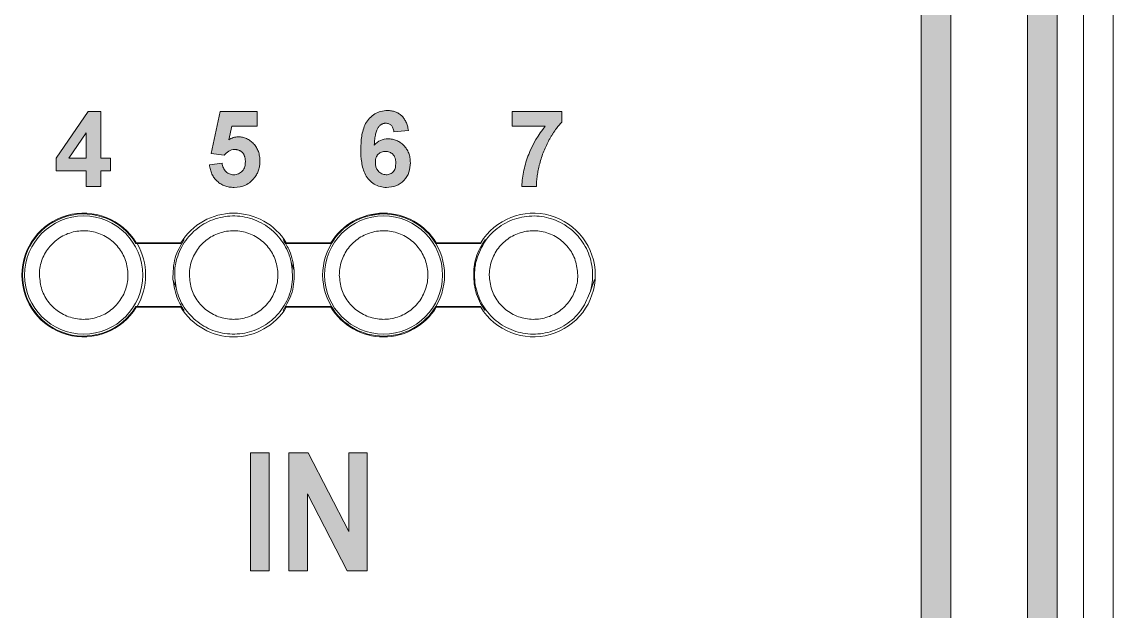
# Model space of a CAD drawing. Extents: x 222 to 1672, y 144 to 807.
# Drawn here: x 455.48 to 473.96, y 447.49 to 457.46 of the extents above; entities that cross this region are included whole.
import ezdxf

# ---------------------------------------------------------------- set-up
doc = ezdxf.new("R2010")
doc.units = 0
doc.header["$LTSCALE"] = 2
doc.header["$MEASUREMENT"] = 0
doc.layers.get('0').update_dxf_attribs({"linetype": 'CONTINUOUS'})
doc.layers.add('DIM', color=7, linetype='CONTINUOUS')

msp = doc.modelspace()

# ---------------------------------------------------------------- hatches: boundary and pattern name
at = {"layer": 'DIM', "lineweight": 5}
for points in [[(470.71272, 463.32772), (470.71272, 393.826), (468.46272, 391.576), (468.46272, 390.86889), (471.21272, 393.61889), (471.21272, 463.53483), (468.46272, 466.28483), (468.46272, 465.57772)], [(473.01272, 392.87331), (473.01272, 464.28042), (472.02082, 465.27231), (472.02082, 464.56521), (472.51272, 464.07331), (472.51272, 393.08042), (472.02082, 392.58852), (472.02082, 391.88141)], [(459.66363, 450.16788), (459.35194, 450.16788), (459.35194, 448.16788), (459.66363, 448.16788)], [(460.32678, 450.16788), (460.00129, 450.16788), (460.00129, 448.16788), (460.31298, 448.16788), (460.31298, 449.47226), (460.98912, 448.16788), (461.32597, 448.16788), (461.32597, 450.16788), (461.01428, 450.16788), (461.01428, 448.83225)]]:
    msp.add_hatch(color=256, dxfattribs=at).paths.add_polyline_path(points, flags=0)
h = msp.add_hatch(color=256, dxfattribs=at)
h.paths.add_polyline_path([(456.05649, 454.94028), (456.56686, 454.94028), (456.56686, 454.67686), (456.81381, 454.67686), (456.81381, 454.94028), (456.97845, 454.94028), (456.97845, 455.15431), (456.81381, 455.15431), (456.81381, 455.94456), (456.59953, 455.94456), (456.05649, 455.15353)], flags=0)
h.paths.add_polyline_path([(456.27308, 455.15431), (456.56686, 455.58184), (456.56686, 455.15431)], flags=0)
h = msp.add_hatch(color=256, dxfattribs=at)
edge = h.paths.add_edge_path(flags=0)
edge.add_spline(control_points=[(459.26293, 455.09488), (459.26219, 455.06689), (459.25995, 455.0388), (459.24539, 454.98474), (459.23236, 454.95901), (459.19517, 454.91779), (459.17158, 454.90143), (459.12042, 454.87888), (459.09203, 454.87492), (459.06383, 454.87442)], knot_values=[0, 0, 0, 0, 0.5, 0.5, 1, 1, 1.5, 1.5, 2, 2, 2, 2], weights=[1, 1, 1, 1, 1, 1, 1, 1, 1, 1], degree=3, periodic=0)
edge.add_spline(control_points=[(459.06383, 454.87442), (459.052, 454.87505), (459.02852, 454.87629), (458.99461, 454.88686), (458.96276, 454.90364), (458.93393, 454.92718), (458.9086, 454.95613), (458.88889, 454.9905), (458.87473, 455.02952), (458.87017, 455.05747), (458.86781, 455.07199)], knot_values=[0, 0, 0, 0, 0.23206092, 0.46093233, 0.69175846, 0.93641734, 1.18864753, 1.44403715, 1.71128784, 2, 2, 2, 2], weights=[1, 1, 1, 1, 1, 1, 1, 1, 1, 1, 1], degree=3, periodic=0)
edge.add_line((458.86781, 455.07199), (458.65378, 455.04421))
edge.add_spline(control_points=[(458.65378, 455.04421), (458.65576, 455.02993), (458.65965, 455.00183), (458.66968, 454.96123), (458.68187, 454.92269), (458.69718, 454.88648), (458.71514, 454.85239), (458.73611, 454.82071), (458.75956, 454.79105), (458.78616, 454.76422), (458.8148, 454.73967), (458.84593, 454.71852), (458.87895, 454.70038), (458.91407, 454.68573), (458.95123, 454.67436), (458.99031, 454.6662), (459.03154, 454.66117), (459.0597, 454.66066), (459.07412, 454.6604)], knot_values=[0, 0, 0, 0, 0.13730932, 0.27010898, 0.39803431, 0.52218711, 0.64428699, 0.76464056, 0.88384279, 1.0040409, 1.12405829, 1.24283117, 1.36205301, 1.48255908, 1.60482566, 1.73176314, 1.8626226, 2, 2, 2, 2], weights=[1, 1, 1, 1, 1, 1, 1, 1, 1, 1, 1, 1, 1, 1, 1, 1, 1, 1, 1], degree=3, periodic=0)
edge.add_spline(control_points=[(459.07412, 454.6604), (459.14068, 454.66216), (459.20772, 454.67204), (459.29713, 454.71395), (459.32561, 454.73238), (459.37628, 454.77464), (459.39791, 454.79971), (459.41882, 454.82555)], knot_values=[0, 0, 0, 0, 1, 1, 1.5, 1.5, 2, 2, 2, 2], weights=[1, 1, 1, 1, 1, 1, 1, 1], degree=3, periodic=0)
edge.add_spline(control_points=[(459.41882, 454.82555), (459.42613, 454.83563), (459.44065, 454.85567), (459.45897, 454.88768), (459.47488, 454.92053), (459.48775, 454.95444), (459.49749, 454.98952), (459.50479, 455.02543), (459.50889, 455.06255), (459.50955, 455.08758), (459.50989, 455.10028)], knot_values=[0, 0, 0, 0, 0.25330422, 0.50364289, 0.7496211, 0.99605739, 1.24091157, 1.49017645, 1.74139632, 2, 2, 2, 2], weights=[1, 1, 1, 1, 1, 1, 1, 1, 1, 1, 1], degree=3, periodic=0)
edge.add_spline(control_points=[(459.50989, 455.10028), (459.5095, 455.1153), (459.50876, 455.14473), (459.50395, 455.18789), (459.49536, 455.22881), (459.48389, 455.26776), (459.46866, 455.30438), (459.44996, 455.33874), (459.4283, 455.37122), (459.40323, 455.401), (459.37573, 455.42793), (459.34675, 455.4517), (459.31609, 455.47181), (459.28378, 455.4879), (459.25028, 455.50101), (459.21512, 455.50996), (459.17856, 455.5155), (459.15362, 455.51617), (459.141, 455.5165)], knot_values=[0, 0, 0, 0, 0.144959, 0.28407248, 0.41847736, 0.54809512, 0.67536617, 0.80054231, 0.92519197, 1.05151214, 1.17559168, 1.29619677, 1.41281678, 1.52867358, 1.64395541, 1.7593857, 1.87819387, 2, 2, 2, 2], weights=[1, 1, 1, 1, 1, 1, 1, 1, 1, 1, 1, 1, 1, 1, 1, 1, 1, 1, 1], degree=3, periodic=0)
edge.add_spline(control_points=[(459.141, 455.5165), (459.11309, 455.51523), (459.08548, 455.51202), (459.03186, 455.49538), (459.00684, 455.48242), (458.98254, 455.4684)], knot_values=[0, 0, 0, 0, 1, 1, 2, 2, 2, 2], weights=[1, 1, 1, 1, 1, 1], degree=3, periodic=0)
edge.add_line((458.98254, 455.4684), (459.03296, 455.6976))
edge.add_line((459.03296, 455.6976), (459.4605, 455.6976))
edge.add_line((459.4605, 455.6976), (459.4605, 455.94456))
edge.add_line((459.4605, 455.94456), (458.83488, 455.94456))
edge.add_line((458.83488, 455.94456), (458.68671, 455.23405))
edge.add_line((458.68671, 455.23405), (458.90228, 455.2037))
edge.add_spline(control_points=[(458.90228, 455.2037), (458.92526, 455.23084), (458.95068, 455.25656), (459.01143, 455.29235), (459.04657, 455.3012), (459.08209, 455.30248)], knot_values=[0, 0, 0, 0, 1, 1, 2, 2, 2, 2], weights=[1, 1, 1, 1, 1, 1], degree=3, periodic=0)
edge.add_spline(control_points=[(459.08209, 455.30248), (459.08862, 455.30236), (459.10147, 455.30214), (459.1202, 455.29935), (459.13816, 455.29563), (459.15515, 455.29006), (459.17089, 455.28232), (459.18603, 455.27373), (459.1999, 455.26294), (459.21313, 455.25095), (459.22499, 455.23709), (459.23496, 455.22137), (459.24395, 455.20438), (459.25058, 455.18548), (459.25655, 455.16521), (459.26011, 455.14317), (459.26255, 455.11955), (459.2628, 455.10329), (459.26293, 455.09488)], knot_values=[0, 0, 0, 0, 0.12527695, 0.24663802, 0.36294228, 0.47753108, 0.58878034, 0.69951631, 0.81119151, 0.92542463, 1.04226416, 1.16013242, 1.28241767, 1.41061652, 1.54410263, 1.68789156, 1.83850876, 2, 2, 2, 2], weights=[1, 1, 1, 1, 1, 1, 1, 1, 1, 1, 1, 1, 1, 1, 1, 1, 1, 1, 1], degree=3, periodic=0)
h = msp.add_hatch(color=256, dxfattribs=at)
edge = h.paths.add_edge_path(flags=0)
edge.add_spline(control_points=[(461.44632, 455.37605), (461.44759, 455.39407), (461.45002, 455.42851), (461.45509, 455.47769), (461.46142, 455.52208), (461.46914, 455.56172), (461.47764, 455.59679), (461.48765, 455.62709), (461.49869, 455.6528), (461.51158, 455.67378), (461.52537, 455.69117), (461.53961, 455.70607), (461.55478, 455.71859), (461.57048, 455.72901), (461.58702, 455.73703), (461.60433, 455.74272), (461.62228, 455.74654), (461.6346, 455.74684), (461.6408, 455.74699)], knot_values=[0, 0, 0, 0, 0.23452055, 0.44836898, 0.64190995, 0.81661822, 0.97272009, 1.11005132, 1.23068909, 1.33515407, 1.4287177, 1.51849394, 1.60232783, 1.68355501, 1.76274152, 1.84021042, 1.91970169, 2, 2, 2, 2], weights=[1, 1, 1, 1, 1, 1, 1, 1, 1, 1, 1, 1, 1, 1, 1, 1, 1, 1, 1], degree=3, periodic=0)
edge.add_spline(control_points=[(461.6408, 455.74699), (461.64993, 455.74657), (461.66752, 455.74575), (461.69262, 455.73891), (461.71488, 455.72732), (461.73468, 455.71136), (461.75114, 455.69017), (461.76386, 455.66405), (461.77315, 455.63311), (461.77626, 455.61072), (461.77791, 455.59882)], knot_values=[0, 0, 0, 0, 0.24338904, 0.4687318, 0.68771299, 0.90889421, 1.14186625, 1.39766025, 1.67991593, 2, 2, 2, 2], weights=[1, 1, 1, 1, 1, 1, 1, 1, 1, 1, 1], degree=3, periodic=0)
edge.add_line((461.77791, 455.59882), (462.02486, 455.62583))
edge.add_spline(control_points=[(462.02486, 455.62583), (462.02255, 455.63907), (462.01803, 455.66496), (462.00849, 455.70227), (461.99688, 455.73717), (461.98338, 455.76973), (461.96729, 455.7997), (461.94926, 455.82736), (461.9292, 455.85269), (461.90699, 455.87538), (461.883, 455.8955), (461.8574, 455.91305), (461.83045, 455.92811), (461.80169, 455.93989), (461.77163, 455.94956), (461.73988, 455.95605), (461.70669, 455.96041), (461.68403, 455.96082), (461.67244, 455.96102)], knot_values=[0, 0, 0, 0, 0.15023001, 0.29369135, 0.43011245, 0.56115599, 0.68724931, 0.80982791, 0.92990297, 1.04786222, 1.16422514, 1.27936534, 1.39436176, 1.5086648, 1.62630417, 1.74682616, 1.87049084, 2, 2, 2, 2], weights=[1, 1, 1, 1, 1, 1, 1, 1, 1, 1, 1, 1, 1, 1, 1, 1, 1, 1, 1], degree=3, periodic=0)
edge.add_spline(control_points=[(461.67244, 455.96102), (461.59618, 455.95923), (461.52002, 455.94337), (461.38967, 455.86417), (461.33636, 455.80693), (461.26533, 455.67386), (461.24572, 455.59923), (461.22236, 455.45187), (461.21917, 455.37695), (461.21815, 455.30171)], knot_values=[0, 0, 0, 0, 0.5, 0.5, 1, 1, 1.5, 1.5, 2, 2, 2, 2], weights=[1, 1, 1, 1, 1, 1, 1, 1, 1, 1], degree=3, periodic=0)
edge.add_spline(control_points=[(461.21815, 455.30171), (461.21886, 455.22867), (461.22225, 455.1559), (461.24481, 455.01188), (461.26365, 454.94052), (461.33183, 454.81101), (461.38389, 454.75527), (461.47639, 454.69804), (461.51055, 454.68326), (461.58098, 454.66437), (461.61729, 454.66142), (461.65392, 454.6604)], knot_values=[0, 0, 0, 0, 0.5, 0.5, 1, 1, 1.5, 1.5, 1.75, 1.75, 2, 2, 2, 2], weights=[1, 1, 1, 1, 1, 1, 1, 1, 1, 1, 1, 1], degree=3, periodic=0)
edge.add_spline(control_points=[(461.65392, 454.6604), (461.70876, 454.66164), (461.76382, 454.66894), (461.86522, 454.70823), (461.91134, 454.73997), (461.98702, 454.8198), (462.01586, 454.86765), (462.05086, 454.97086), (462.05653, 455.02462), (462.05779, 455.07919)], knot_values=[0, 0, 0, 0, 0.5, 0.5, 1, 1, 1.5, 1.5, 2, 2, 2, 2], weights=[1, 1, 1, 1, 1, 1, 1, 1, 1, 1], degree=3, periodic=0)
edge.add_spline(control_points=[(462.05779, 455.07919), (462.05744, 455.09378), (462.05675, 455.12229), (462.05154, 455.16407), (462.0428, 455.20367), (462.03077, 455.24145), (462.0146, 455.27686), (461.99568, 455.31062), (461.9727, 455.34195), (461.94666, 455.37097), (461.91832, 455.39732), (461.88826, 455.42038), (461.85688, 455.44017), (461.82369, 455.45579), (461.78932, 455.46821), (461.75362, 455.47738), (461.71641, 455.48248), (461.69115, 455.48321), (461.67836, 455.48358)], knot_values=[0, 0, 0, 0, 0.14134774, 0.27612706, 0.407144, 0.53377326, 0.65945611, 0.78372525, 0.90801938, 1.0351002, 1.16089831, 1.28236172, 1.40177077, 1.51956503, 1.63703073, 1.75530444, 1.87608123, 2, 2, 2, 2], weights=[1, 1, 1, 1, 1, 1, 1, 1, 1, 1, 1, 1, 1, 1, 1, 1, 1, 1, 1], degree=3, periodic=0)
edge.add_spline(control_points=[(461.67836, 455.48358), (461.63429, 455.4821), (461.59022, 455.47465), (461.51049, 455.43787), (461.47632, 455.40864), (461.44632, 455.37605)], knot_values=[0, 0, 0, 0, 1, 1, 2, 2, 2, 2], weights=[1, 1, 1, 1, 1, 1], degree=3, periodic=0)
edge = h.paths.add_edge_path(flags=0)
edge.add_spline(control_points=[(461.81084, 455.06659), (461.8099, 455.0187), (461.80437, 454.96773), (461.75989, 454.91226), (461.74023, 454.89754), (461.69614, 454.87855), (461.67279, 454.87549), (461.64903, 454.87442)], knot_values=[0, 0, 0, 0, 1, 1, 1.5, 1.5, 2, 2, 2, 2], weights=[1, 1, 1, 1, 1, 1, 1, 1], degree=3, periodic=0)
edge.add_spline(control_points=[(461.64903, 454.87442), (461.62276, 454.87577), (461.59642, 454.88025), (461.54964, 454.90338), (461.52856, 454.91955), (461.47673, 454.97931), (461.4657, 455.03272), (461.4651, 455.08485)], knot_values=[0, 0, 0, 0, 0.5, 0.5, 1, 1, 2, 2, 2, 2], weights=[1, 1, 1, 1, 1, 1, 1, 1], degree=3, periodic=0)
edge.add_spline(control_points=[(461.4651, 455.08485), (461.46524, 455.09223), (461.46552, 455.1066), (461.46784, 455.12743), (461.47168, 455.14689), (461.47704, 455.16492), (461.48398, 455.18165), (461.49287, 455.19677), (461.50281, 455.21085), (461.51829, 455.22714), (461.54031, 455.24416), (461.56994, 455.25892), (461.60244, 455.26815), (461.62504, 455.26908), (461.63668, 455.26955)], knot_values=[0, 0, 0, 0, 0.15552371, 0.30281719, 0.44105028, 0.5731328, 0.69867298, 0.8217431, 0.94212988, 1.06104248, 1.29421425, 1.52456729, 1.75520374, 2, 2, 2, 2], weights=[1, 1, 1, 1, 1, 1, 1, 1, 1, 1, 1, 1, 1, 1, 1], degree=3, periodic=0)
edge.add_spline(control_points=[(461.63668, 455.26955), (461.64867, 455.269), (461.67199, 455.26793), (461.70525, 455.25834), (461.73529, 455.24277), (461.75754, 455.22507), (461.7729, 455.2076), (461.78323, 455.19274), (461.79175, 455.17588), (461.79896, 455.15749), (461.80429, 455.13718), (461.8081, 455.11524), (461.81043, 455.0915), (461.8107, 455.07508), (461.81084, 455.06659)], knot_values=[0, 0, 0, 0, 0.2367767, 0.46080256, 0.67864919, 0.90314382, 1.01857273, 1.13814422, 1.26034842, 1.39145551, 1.52854432, 1.67502822, 1.8319083, 2, 2, 2, 2], weights=[1, 1, 1, 1, 1, 1, 1, 1, 1, 1, 1, 1, 1, 1, 1], degree=3, periodic=0)
h = msp.add_hatch(color=256, dxfattribs=at)
edge = h.paths.add_edge_path(flags=0)
edge.add_line((463.94715, 454.67686), (464.1941, 454.67686))
edge.add_spline(control_points=[(464.1941, 454.67686), (464.19427, 454.69127), (464.1946, 454.72053), (464.19687, 454.76517), (464.20143, 454.81113), (464.20731, 454.85867), (464.21501, 454.90758), (464.22461, 454.95792), (464.23596, 455.00964), (464.25335, 455.08036), (464.27908, 455.1686), (464.31667, 455.27217), (464.36078, 455.37264), (464.40247, 455.45347), (464.43814, 455.51535), (464.46464, 455.55909), (464.49076, 455.60021), (464.51742, 455.63818), (464.54343, 455.6737), (464.5696, 455.70624), (464.59539, 455.73623), (464.6134, 455.75455), (464.62216, 455.76346)], knot_values=[0, 0, 0, 0, 0.07249061, 0.14722772, 0.22479992, 0.30479951, 0.38821155, 0.47384005, 0.56260945, 0.65458454, 0.84025186, 1.02476779, 1.20848561, 1.39198446, 1.48204446, 1.56779785, 1.64929569, 1.72708713, 1.80112112, 1.87078892, 1.93714536, 2, 2, 2, 2], weights=[1, 1, 1, 1, 1, 1, 1, 1, 1, 1, 1, 1, 1, 1, 1, 1, 1, 1, 1, 1, 1, 1, 1], degree=3, periodic=0)
edge.add_line((464.62216, 455.76346), (464.62216, 455.94456))
edge.add_line((464.62216, 455.94456), (463.78251, 455.94456))
edge.add_line((463.78251, 455.94456), (463.78251, 455.6976))
edge.add_line((463.78251, 455.6976), (464.34253, 455.6976))
edge.add_spline(control_points=[(464.34253, 455.6976), (464.2254, 455.55253), (464.1314, 455.39386), (464.02876, 455.13348), (464.00095, 455.0447), (463.96086, 454.86239), (463.95065, 454.77004), (463.94715, 454.67686)], knot_values=[0, 0, 0, 0, 1, 1, 1.5, 1.5, 2, 2, 2, 2], weights=[1, 1, 1, 1, 1, 1, 1, 1], degree=3, periodic=0)

# ---------------------------------------------------------------- linework, layer by layer
at = {"linetype": 'Continuous', "lineweight": 5}
for p, q in [((473.46272, 380.57686), (473.46272, 476.57686)), ((473.96272, 476.57686), (473.96272, 380.57686)), ((473.01272, 392.87331), (473.01272, 464.28042)), ((472.51272, 464.07331), (472.51272, 393.08041)), ((471.21272, 393.61889), (471.21272, 463.53483)), ((470.71272, 463.32773), (470.71272, 393.826)), ((456.05649, 455.15353), (456.59953, 455.94456)), ((456.59953, 455.94456), (456.81381, 455.94456)), ((456.81381, 455.94456), (456.81381, 455.15431)), ((458.68671, 455.23405), (458.83488, 455.94456)), ((458.83488, 455.94456), (459.4605, 455.94456)), ((459.4605, 455.94456), (459.4605, 455.6976)), ((463.78251, 455.94456), (464.62216, 455.94456)), ((463.78251, 455.6976), (463.78251, 455.94456)), ((464.62216, 455.94456), (464.62216, 455.76346)), ((459.03296, 455.6976), (458.98254, 455.4684)), ((459.4605, 455.6976), (459.03296, 455.6976)), ((464.34253, 455.6976), (463.78251, 455.6976)), ((456.56686, 455.58185), (456.27308, 455.15431)), ((456.56686, 455.15431), (456.56686, 455.58185)), ((462.02486, 455.62583), (461.77791, 455.59882)), ((456.05649, 454.94028), (456.05649, 455.15353)), ((456.27308, 455.15431), (456.56686, 455.15431)), ((456.81381, 455.15431), (456.97845, 455.15431)), ((456.97845, 455.15431), (456.97845, 454.94028)), ((458.90228, 455.2037), (458.68671, 455.23405)), ((456.56686, 454.94028), (456.05649, 454.94028)), ((456.56686, 454.67686), (456.56686, 454.94028)), ((456.97845, 454.94028), (456.81381, 454.94028)), ((456.81381, 454.94028), (456.81381, 454.67686)), ((458.65378, 455.04421), (458.86781, 455.07199)), ((456.81381, 454.67686), (456.56686, 454.67686)), ((464.1941, 454.67686), (463.94715, 454.67686)), ((461.60438, 454.22675), (461.39282, 454.18467)), ((457.40884, 453.71059), (458.17827, 453.71059)), ((458.17091, 453.72368), (457.4162, 453.72368)), ((459.94884, 453.71059), (460.71827, 453.71059)), ((460.71091, 453.72368), (459.9562, 453.72368)), ((460.76169, 453.77673), (460.76462, 453.77673)), ((462.44414, 453.77673), (462.44543, 453.77673)), ((462.48884, 453.71059), (463.25827, 453.71059)), ((463.25091, 453.72368), (462.4962, 453.72368)), ((460.04016, 453.39546), (460.09238, 453.25158)), ((463.18184, 453.44784), (463.13765, 453.31902)), ((458.03637, 453.10189), (458.0886, 452.95795)), ((465.17465, 453.10311), (465.10692, 452.90557)), ((458.17827, 452.64314), (457.40884, 452.64314)), ((457.4162, 452.63004), (458.17091, 452.63004)), ((460.71827, 452.64314), (459.94884, 452.64314)), ((459.9562, 452.63004), (460.71091, 452.63004)), ((460.76462, 452.57673), (460.76187, 452.57673)), ((462.44414, 452.57673), (462.44525, 452.57673)), ((463.25827, 452.64314), (462.48884, 452.64314)), ((462.4962, 452.63004), (463.25091, 452.63004)), ((459.35194, 450.16788), (459.66363, 450.16788)), ((459.35194, 448.16788), (459.35194, 450.16788)), ((459.66363, 450.16788), (459.66363, 448.16788)), ((460.00129, 450.16788), (460.32678, 450.16788)), ((460.00129, 448.16788), (460.00129, 450.16788)), ((460.32678, 450.16788), (461.01428, 448.83225)), ((461.01428, 450.16788), (461.32597, 450.16788)), ((461.01428, 448.83225), (461.01428, 450.16788)), ((461.32597, 450.16788), (461.32597, 448.16788)), ((460.98912, 448.16788), (460.31298, 449.47226)), ((460.31298, 449.47226), (460.31298, 448.16788)), ((459.66363, 448.16788), (459.35194, 448.16788)), ((460.31298, 448.16788), (460.00129, 448.16788)), ((461.32597, 448.16788), (460.98912, 448.16788))]:
    msp.add_line(p, q, dxfattribs=at)
at = {"linetype": 'Continuous', "lineweight": 5, "flags": 128}
for points in [[(457.40884, 453.71059), (457.41391, 453.7196), (457.4162, 453.72368)], [(460.71827, 453.71059), (460.7132, 453.7196), (460.71091, 453.72368)], [(462.48884, 453.71059), (462.49391, 453.7196), (462.4962, 453.72368)], [(457.40884, 452.64314), (457.41391, 452.63413), (457.4162, 452.63004)], [(460.71827, 452.64314), (460.7132, 452.63413), (460.71091, 452.63004)], [(462.48884, 452.64314), (462.49391, 452.63413), (462.4962, 452.63004)]]:
    msp.add_lwpolyline(points, dxfattribs=at)
at = {"linetype": 'Continuous', "lineweight": 5}
for centre in [(456.52438, 453.1767), (461.60438, 453.1767)]:
    msp.add_circle(centre, 1, dxfattribs=at)
for centre, radius, start, end in [((456.52356, 453.17686), 1.04682, 31.490802, 328.509198), ((456.52356, 453.17686), 1.03373, 31.085274, 328.914726), ((459.06356, 453.17686), 1.04682, 31.490802, 148.509198), ((461.60356, 453.17686), 1.04682, 31.490802, 148.509198), ((461.60356, 453.17686), 1.03373, 31.085274, 148.914726), ((464.14356, 453.17686), 1.04682, 211.490802, 148.509198), ((456.52438, 453.17673), 1.05, 329.456713, 30.559537), ((461.60438, 453.17673), 1.03208, 144.454517, 215.545483), ((461.60438, 453.17673), 1.03208, 324.454517, 35.545483), ((459.06356, 453.17686), 1.04682, 211.490802, 328.509198), ((461.60356, 453.17686), 1.04682, 211.490802, 328.509198), ((461.60356, 453.17686), 1.03373, 211.085274, 328.914726)]:
    msp.add_arc(centre, radius, start, end, dxfattribs=at)
for points, knots in [([(461.21815, 455.30171), (461.21917, 455.37695), (461.22236, 455.45187), (461.24572, 455.59923), (461.26533, 455.67386), (461.33636, 455.80693), (461.38967, 455.86417), (461.52002, 455.94337), (461.59618, 455.95923), (461.67244, 455.96102)], [0, 0, 0, 0, 0.25, 0.25, 0.5, 0.5, 0.75, 0.75, 1, 1, 1, 1]), ([(461.67244, 455.96102), (461.68403, 455.96082), (461.70669, 455.96041), (461.73988, 455.95605), (461.77163, 455.94956), (461.80169, 455.93989), (461.83045, 455.92811), (461.8574, 455.91305), (461.883, 455.8955), (461.90699, 455.87538), (461.9292, 455.85269), (461.94926, 455.82736), (461.96729, 455.7997), (461.98338, 455.76973), (461.99688, 455.73717), (462.00849, 455.70227), (462.01803, 455.66496), (462.02255, 455.63907), (462.02486, 455.62583)], [0, 0, 0, 0, 0.06475458, 0.12658692, 0.18684792, 0.2456676, 0.30281912, 0.36031733, 0.41788743, 0.47606889, 0.53504851, 0.59508605, 0.65637534, 0.71942201, 0.78494377, 0.85315433, 0.92488499, 1, 1, 1, 1]), ([(461.6408, 455.74699), (461.6346, 455.74684), (461.62228, 455.74654), (461.60433, 455.74272), (461.58702, 455.73703), (461.57048, 455.72901), (461.55478, 455.71859), (461.53961, 455.70607), (461.52537, 455.69117), (461.51158, 455.67378), (461.49869, 455.6528), (461.48765, 455.62709), (461.47764, 455.59679), (461.46914, 455.56172), (461.46142, 455.52208), (461.45509, 455.47769), (461.45002, 455.42851), (461.44759, 455.39407), (461.44632, 455.37605)], [0, 0, 0, 0, 0.04014915, 0.07989479, 0.11862924, 0.1582225, 0.19883608, 0.24075303, 0.28564115, 0.33242297, 0.38465546, 0.44497434, 0.51363996, 0.59169089, 0.67904503, 0.77581551, 0.88273972, 1, 1, 1, 1]), ([(461.77791, 455.59882), (461.77626, 455.61072), (461.77315, 455.63311), (461.76386, 455.66405), (461.75114, 455.69017), (461.73468, 455.71136), (461.71488, 455.72732), (461.69262, 455.73891), (461.66752, 455.74575), (461.64993, 455.74657), (461.6408, 455.74699)], [0, 0, 0, 0, 0.16004203, 0.30116987, 0.42906688, 0.5455529, 0.65614351, 0.7656341, 0.87830548, 1, 1, 1, 1]), ([(463.94715, 454.67686), (463.95065, 454.77004), (463.96086, 454.86239), (464.00095, 455.0447), (464.02876, 455.13348), (464.1314, 455.39386), (464.2254, 455.55253), (464.34253, 455.6976)], [0, 0, 0, 0, 0.25, 0.25, 0.5, 0.5, 1, 1, 1, 1]), ([(464.62216, 455.76346), (464.6134, 455.75455), (464.59539, 455.73623), (464.5696, 455.70624), (464.54343, 455.6737), (464.51742, 455.63818), (464.49076, 455.60021), (464.46464, 455.55909), (464.43814, 455.51535), (464.40247, 455.45347), (464.36078, 455.37264), (464.31667, 455.27217), (464.27908, 455.1686), (464.25335, 455.08036), (464.23596, 455.00964), (464.22461, 454.95792), (464.21501, 454.90758), (464.20731, 454.85867), (464.20143, 454.81113), (464.19687, 454.76517), (464.1946, 454.72053), (464.19427, 454.69127), (464.1941, 454.67686)], [0, 0, 0, 0, 0.03142732, 0.06460554, 0.09943944, 0.13645644, 0.17535216, 0.21610108, 0.25897777, 0.30400777, 0.3957572, 0.4876161, 0.57987407, 0.67270773, 0.71869527, 0.76307998, 0.80589422, 0.84760024, 0.88760004, 0.92638614, 0.96375469, 1, 1, 1, 1]), ([(458.98254, 455.4684), (459.00684, 455.48242), (459.03186, 455.49538), (459.08548, 455.51202), (459.11309, 455.51523), (459.141, 455.5165)], [0, 0, 0, 0, 0.5, 0.5, 1, 1, 1, 1]), ([(459.141, 455.5165), (459.15362, 455.51617), (459.17856, 455.5155), (459.21512, 455.50996), (459.25028, 455.50101), (459.28378, 455.4879), (459.31609, 455.47181), (459.34675, 455.4517), (459.37573, 455.42793), (459.40323, 455.401), (459.4283, 455.37122), (459.44996, 455.33874), (459.46866, 455.30438), (459.48389, 455.26776), (459.49536, 455.22881), (459.50395, 455.18789), (459.50876, 455.14473), (459.5095, 455.1153), (459.50989, 455.10028)], [0, 0, 0, 0, 0.06090307, 0.12030715, 0.1780223, 0.23566321, 0.29359161, 0.35190161, 0.41220416, 0.47424393, 0.53740402, 0.59972884, 0.66231691, 0.72595244, 0.79076132, 0.85796376, 0.9275205, 1, 1, 1, 1]), ([(461.44632, 455.37605), (461.47632, 455.40864), (461.51049, 455.43787), (461.59022, 455.47465), (461.63429, 455.4821), (461.67836, 455.48358)], [0, 0, 0, 0, 0.5, 0.5, 1, 1, 1, 1]), ([(461.67836, 455.48358), (461.69115, 455.48321), (461.71641, 455.48248), (461.75362, 455.47738), (461.78932, 455.46821), (461.82369, 455.45579), (461.85688, 455.44017), (461.88826, 455.42038), (461.91832, 455.39732), (461.94666, 455.37097), (461.9727, 455.34195), (461.99568, 455.31062), (462.0146, 455.27686), (462.03077, 455.24145), (462.0428, 455.20367), (462.05154, 455.16407), (462.05675, 455.12229), (462.05744, 455.09378), (462.05779, 455.07919)], [0, 0, 0, 0, 0.06195938, 0.12234778, 0.18148464, 0.24021749, 0.29911462, 0.35881914, 0.41955084, 0.4824499, 0.54599031, 0.60813738, 0.67027195, 0.73311337, 0.796428, 0.86193647, 0.92932613, 1, 1, 1, 1]), ([(459.08209, 455.30248), (459.04657, 455.3012), (459.01143, 455.29235), (458.95068, 455.25656), (458.92526, 455.23084), (458.90228, 455.2037)], [0, 0, 0, 0, 0.5, 0.5, 1, 1, 1, 1]), ([(459.26293, 455.09488), (459.2628, 455.10329), (459.26255, 455.11955), (459.26011, 455.14317), (459.25655, 455.16521), (459.25058, 455.18548), (459.24395, 455.20438), (459.23496, 455.22137), (459.22499, 455.23709), (459.21313, 455.25095), (459.1999, 455.26294), (459.18603, 455.27373), (459.17089, 455.28232), (459.15515, 455.29006), (459.13816, 455.29563), (459.1202, 455.29935), (459.10147, 455.30214), (459.08862, 455.30236), (459.08209, 455.30248)], [0, 0, 0, 0, 0.08074562, 0.15605422, 0.22794869, 0.29469174, 0.35879116, 0.41993379, 0.47886792, 0.53728769, 0.59440424, 0.65024184, 0.70560983, 0.76123446, 0.81852886, 0.87668099, 0.93736153, 1, 1, 1, 1]), ([(461.65392, 454.6604), (461.61729, 454.66142), (461.58098, 454.66437), (461.51055, 454.68326), (461.47639, 454.69804), (461.38389, 454.75527), (461.33183, 454.81101), (461.26365, 454.94052), (461.24481, 455.01188), (461.22225, 455.1559), (461.21886, 455.22867), (461.21815, 455.30171)], [0, 0, 0, 0, 0.125, 0.125, 0.25, 0.25, 0.5, 0.5, 0.75, 0.75, 1, 1, 1, 1]), ([(461.63668, 455.26955), (461.62504, 455.26908), (461.60244, 455.26815), (461.56994, 455.25892), (461.54031, 455.24416), (461.51829, 455.22714), (461.50281, 455.21085), (461.49287, 455.19677), (461.48398, 455.18165), (461.47704, 455.16492), (461.47168, 455.14689), (461.46784, 455.12743), (461.46552, 455.1066), (461.46524, 455.09223), (461.4651, 455.08485)], [0, 0, 0, 0, 0.12239813, 0.23771636, 0.35289287, 0.46947876, 0.52893506, 0.58912845, 0.65066351, 0.7134336, 0.77947486, 0.84859141, 0.92223814, 1, 1, 1, 1]), ([(461.81084, 455.06659), (461.8107, 455.07508), (461.81043, 455.0915), (461.8081, 455.11524), (461.80429, 455.13718), (461.79896, 455.15749), (461.79175, 455.17588), (461.78323, 455.19274), (461.7729, 455.2076), (461.75754, 455.22507), (461.73529, 455.24277), (461.70525, 455.25834), (461.67199, 455.26793), (461.64867, 455.269), (461.63668, 455.26955)], [0, 0, 0, 0, 0.08404585, 0.16248589, 0.23572784, 0.30427225, 0.36982579, 0.43092789, 0.49071364, 0.54842809, 0.66067541, 0.76959872, 0.88161165, 1, 1, 1, 1]), ([(459.07412, 454.6604), (459.0597, 454.66066), (459.03154, 454.66117), (458.99031, 454.6662), (458.95123, 454.67436), (458.91407, 454.68573), (458.87895, 454.70038), (458.84593, 454.71852), (458.8148, 454.73967), (458.78616, 454.76422), (458.75956, 454.79105), (458.73611, 454.82071), (458.71514, 454.85239), (458.69718, 454.88648), (458.68187, 454.92269), (458.66968, 454.96123), (458.65965, 455.00183), (458.65576, 455.02993), (458.65378, 455.04421)], [0, 0, 0, 0, 0.0686887, 0.13411843, 0.19758717, 0.25872046, 0.31897349, 0.37858441, 0.43797085, 0.49797955, 0.5580786, 0.61767972, 0.67785651, 0.73890644, 0.80098284, 0.86494551, 0.93134534, 1, 1, 1, 1]), ([(458.86781, 455.07199), (458.87017, 455.05747), (458.87473, 455.02952), (458.88889, 454.9905), (458.9086, 454.95613), (458.93393, 454.92718), (458.96276, 454.90364), (458.99461, 454.88686), (459.02852, 454.87629), (459.052, 454.87505), (459.06383, 454.87442)], [0, 0, 0, 0, 0.14435608, 0.27798142, 0.40567624, 0.53179133, 0.65412077, 0.76953384, 0.88396954, 1, 1, 1, 1]), ([(459.06383, 454.87442), (459.09203, 454.87492), (459.12042, 454.87888), (459.17158, 454.90143), (459.19517, 454.91779), (459.23236, 454.95901), (459.24539, 454.98474), (459.25995, 455.0388), (459.26219, 455.06689), (459.26293, 455.09488)], [0, 0, 0, 0, 0.25, 0.25, 0.5, 0.5, 0.75, 0.75, 1, 1, 1, 1]), ([(459.50989, 455.10028), (459.50955, 455.08758), (459.50889, 455.06255), (459.50479, 455.02543), (459.49749, 454.98952), (459.48775, 454.95444), (459.47488, 454.92053), (459.45897, 454.88768), (459.44065, 454.85567), (459.42613, 454.83563), (459.41882, 454.82555)], [0, 0, 0, 0, 0.12930184, 0.25491178, 0.37954422, 0.50197131, 0.62518945, 0.74817855, 0.87334789, 1, 1, 1, 1]), ([(461.4651, 455.08485), (461.4657, 455.03272), (461.47673, 454.97931), (461.52856, 454.91955), (461.54964, 454.90338), (461.59642, 454.88025), (461.62276, 454.87577), (461.64903, 454.87442)], [0, 0, 0, 0, 0.5, 0.5, 0.75, 0.75, 1, 1, 1, 1]), ([(461.64903, 454.87442), (461.67279, 454.87549), (461.69614, 454.87855), (461.74023, 454.89754), (461.75989, 454.91226), (461.80437, 454.96773), (461.8099, 455.0187), (461.81084, 455.06659)], [0, 0, 0, 0, 0.25, 0.25, 0.5, 0.5, 1, 1, 1, 1]), ([(462.05779, 455.07919), (462.05653, 455.02462), (462.05086, 454.97086), (462.01586, 454.86765), (461.98702, 454.8198), (461.91134, 454.73997), (461.86522, 454.70823), (461.76382, 454.66894), (461.70876, 454.66164), (461.65392, 454.6604)], [0, 0, 0, 0, 0.25, 0.25, 0.5, 0.5, 0.75, 0.75, 1, 1, 1, 1]), ([(459.41882, 454.82555), (459.39791, 454.79971), (459.37628, 454.77464), (459.32561, 454.73238), (459.29713, 454.71395), (459.20772, 454.67204), (459.14068, 454.66216), (459.07412, 454.6604)], [0, 0, 0, 0, 0.25, 0.25, 0.5, 0.5, 1, 1, 1, 1]), ([(458.0886, 452.95795), (458.07479, 453.07009), (458.04717, 453.29438), (458.1499, 453.62415), (458.34783, 453.9017), (458.62866, 454.098), (458.95807, 454.19029), (459.29954, 454.16835), (459.61474, 454.03459), (459.86683, 453.80413), (459.99455, 453.57181), (460.03137, 453.42943), (460.04016, 453.39546)], [0, 0, 0, 0, 0.10737269, 0.21474499, 0.32211746, 0.42948993, 0.53686235, 0.64423481, 0.7516074, 0.85897951, 0.96635221, 1, 1, 1, 1]), ([(463.18184, 453.44784), (463.22297, 453.55308), (463.30523, 453.76356), (463.55231, 454.00492), (463.85835, 454.1551), (464.19872, 454.19439), (464.53242, 454.11908), (464.82246, 453.93753), (465.03626, 453.67007), (465.14857, 453.34752), (465.15058, 453.08241), (465.11533, 452.93963), (465.10692, 452.90557)], [0, 0, 0, 0, 0.10737264, 0.21474532, 0.32211769, 0.42949019, 0.53686269, 0.64423504, 0.75160742, 0.85897978, 0.96635231, 1, 1, 1, 1]), ([(455.77438, 453.1767), (455.78267, 453.09237), (455.79926, 452.9237), (455.92854, 452.69921), (456.11893, 452.52856), (456.35666, 452.43098), (456.61286, 452.41749), (456.85921, 452.48957), (457.06776, 452.63918), (457.21508, 452.84917), (457.26859, 453.04021), (457.27881, 453.23424), (457.24568, 453.42985), (457.12122, 453.65416), (456.92963, 453.82485), (456.73191, 453.906), (456.59682, 453.92471), (456.50347, 453.92792), (456.36741, 453.91852), (456.16461, 453.85115), (455.96163, 453.69401), (455.82253, 453.47878), (455.77694, 453.29497), (455.77475, 453.19388), (455.77438, 453.1767)], [0, 0, 0, 0, 0.05367534, 0.10735116, 0.16102661, 0.21470209, 0.26837765, 0.32205322, 0.3757288, 0.42940423, 0.48307954, 0.49990033, 0.55357568, 0.60725152, 0.6609269, 0.71460247, 0.74115095, 0.74776657, 0.77431515, 0.82799076, 0.88166617, 0.93534161, 0.98901738, 1, 1, 1, 1]), ([(458.31438, 453.1767), (458.32267, 453.09237), (458.33925, 452.9237), (458.46856, 452.69921), (458.65884, 452.52857), (458.85688, 452.44741), (458.99194, 452.4287), (459.08529, 452.42549), (459.22135, 452.43489), (459.42417, 452.50226), (459.62703, 452.6594), (459.76659, 452.87461), (459.81091, 453.05847), (459.81727, 453.2434), (459.78567, 453.42987), (459.66124, 453.65416), (459.46955, 453.82486), (459.23217, 453.92242), (458.97586, 453.93592), (458.72959, 453.86384), (458.52085, 453.71424), (458.37418, 453.50422), (458.31882, 453.31325), (458.31523, 453.20301), (458.31438, 453.1767)], [0, 0, 0, 0, 0.05367534, 0.10735119, 0.16102658, 0.21470211, 0.24125064, 0.24786628, 0.27441481, 0.3280904, 0.38176581, 0.43544129, 0.48911705, 0.50009967, 0.55377502, 0.60745086, 0.66112626, 0.71480179, 0.76847733, 0.82215288, 0.87582846, 0.92950391, 0.98317921, 1, 1, 1, 1]), ([(460.85438, 453.1767), (460.86267, 453.09237), (460.87925, 452.9237), (461.00856, 452.69921), (461.19884, 452.52857), (461.39688, 452.44741), (461.53194, 452.4287), (461.62529, 452.42549), (461.76135, 452.43489), (461.96417, 452.50226), (462.16703, 452.6594), (462.30659, 452.87461), (462.35091, 453.05847), (462.35727, 453.2434), (462.32567, 453.42987), (462.20124, 453.65416), (462.00955, 453.82486), (461.77217, 453.92242), (461.51586, 453.93592), (461.26959, 453.86384), (461.06085, 453.71424), (460.91418, 453.50422), (460.85882, 453.31325), (460.85523, 453.20301), (460.85438, 453.1767)], [0, 0, 0, 0, 0.05367535, 0.10735119, 0.16102658, 0.21470212, 0.24125065, 0.24786629, 0.27441482, 0.32809041, 0.38176582, 0.43544129, 0.48911706, 0.50009967, 0.55377502, 0.60745087, 0.66112626, 0.71480181, 0.76847732, 0.82215288, 0.87582845, 0.92950391, 0.98317921, 1, 1, 1, 1]), ([(464.89438, 453.1767), (464.88609, 453.26104), (464.8695, 453.42971), (464.74022, 453.6542), (464.54982, 453.82485), (464.3121, 453.92242), (464.05588, 453.93592), (463.80959, 453.86384), (463.60086, 453.71424), (463.45418, 453.50422), (463.39882, 453.31325), (463.39523, 453.20301), (463.39438, 453.1767)], [0, 0, 0, 0, 0.10737213, 0.21474517, 0.32211732, 0.42948989, 0.5368623, 0.64423486, 0.75160742, 0.85897969, 0.96635171, 1, 1, 1, 1]), ([(458.22629, 453.77673), (458.16653, 453.67566), (458.04362, 453.46779), (458.03883, 453.22607), (458.03637, 453.10189)], [0, 0, 0, 0, 0.486259415, 1, 1, 1, 1]), ([(460.09238, 453.25158), (460.07381, 453.36718), (460.04358, 453.55538), (459.94175, 453.71511), (459.90247, 453.77673)], [0, 0, 0, 0, 0.61422518, 1, 1, 1, 1]), ([(463.32356, 453.77673), (463.26376, 453.67808), (463.17667, 453.53439), (463.14696, 453.37042), (463.13765, 453.31902)], [0, 0, 0, 0, 0.68657288, 1, 1, 1, 1]), ([(460.04016, 453.39546), (460.05397, 453.28332), (460.08159, 453.05903), (459.97886, 452.72926), (459.78093, 452.4517), (459.5001, 452.25541), (459.17069, 452.16312), (458.82922, 452.18506), (458.51402, 452.31882), (458.26193, 452.54928), (458.1342, 452.78159), (458.09738, 452.92398), (458.0886, 452.95795)], [0, 0, 0, 0, 0.10737267, 0.21474498, 0.32211742, 0.42948986, 0.53686227, 0.64423471, 0.75160705, 0.85897953, 0.96635221, 1, 1, 1, 1]), ([(463.13765, 453.31902), (463.13285, 453.20441), (463.12325, 452.97519), (463.22235, 452.72472), (463.30504, 452.6038), (463.32356, 452.57673)], [0, 0, 0, 0, 0.436980274, 0.873962689, 1, 1, 1, 1]), ([(465.10692, 452.90557), (465.06579, 452.80033), (464.98352, 452.58985), (464.73645, 452.34849), (464.43041, 452.19831), (464.09004, 452.15902), (463.75634, 452.23433), (463.4663, 452.41588), (463.2525, 452.68334), (463.14018, 453.00589), (463.13817, 453.271), (463.17343, 453.41378), (463.18184, 453.44784)], [0, 0, 0, 0, 0.107372649, 0.214745179, 0.322117484, 0.429489996, 0.536862506, 0.644234923, 0.751607313, 0.858979756, 0.966352295, 1, 1, 1, 1]), ([(458.03637, 453.10189), (458.05494, 452.98629), (458.08518, 452.79809), (458.18701, 452.63835), (458.22629, 452.57673)], [0, 0, 0, 0, 0.61422517, 1, 1, 1, 1]), ([(459.90247, 452.57673), (459.96223, 452.67781), (460.08513, 452.88568), (460.08992, 453.1274), (460.09238, 453.25158)], [0, 0, 0, 0, 0.48625938, 1, 1, 1, 1]), ([(463.39438, 453.1767), (463.40267, 453.09237), (463.41926, 452.9237), (463.54854, 452.69921), (463.73893, 452.52856), (463.97666, 452.43099), (464.23287, 452.41749), (464.47917, 452.48957), (464.6879, 452.63917), (464.83458, 452.84919), (464.88994, 453.04016), (464.89352, 453.1504), (464.89438, 453.1767)], [0, 0, 0, 0, 0.10737211, 0.2147452, 0.32211735, 0.42948991, 0.53686233, 0.64423489, 0.75160745, 0.85897972, 0.9663517, 1, 1, 1, 1])]:
    msp.add_open_spline(points, degree=3, knots=knots, dxfattribs=at)

doc.saveas('drawing.dxf')
